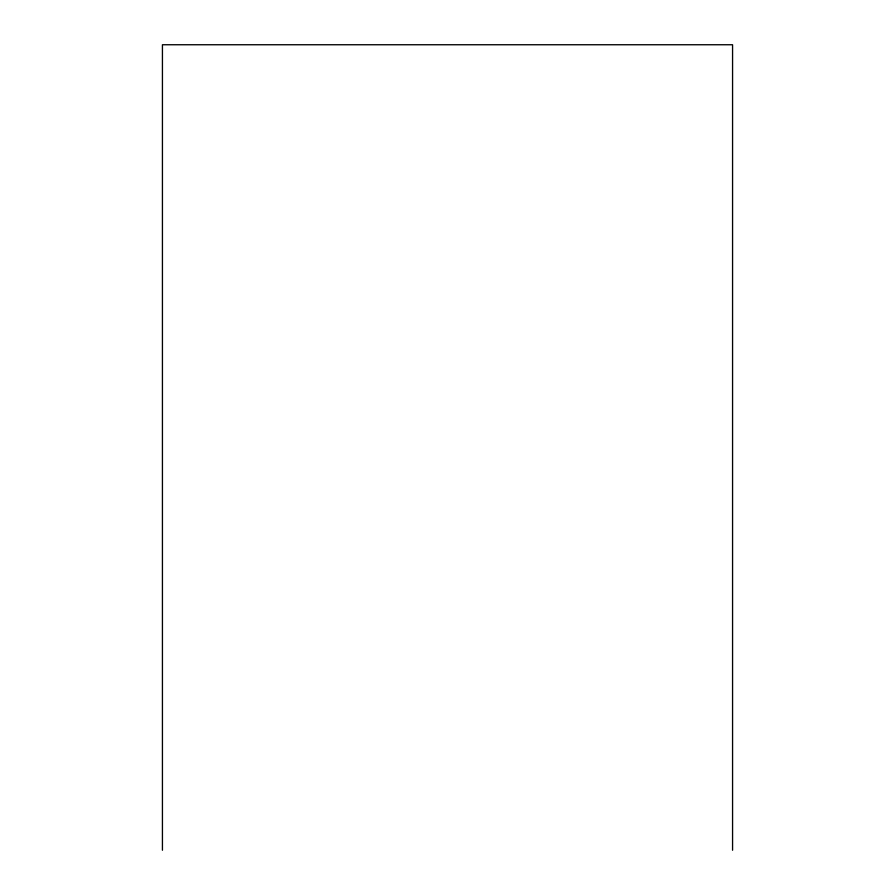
<?xml version="1.0" encoding="UTF-8"?>
<svg xmlns="http://www.w3.org/2000/svg" width="895" height="895" viewBox="0 0 895 895"><rect width="100%" height="100%" fill="white"/><g stroke="black" fill="none" stroke-linecap="round" stroke-linejoin="round"><path stroke-width="1.34" d="M732.569 850.25L732.569 44.75L162.431 44.75L162.431 850.25"/></g></svg>
